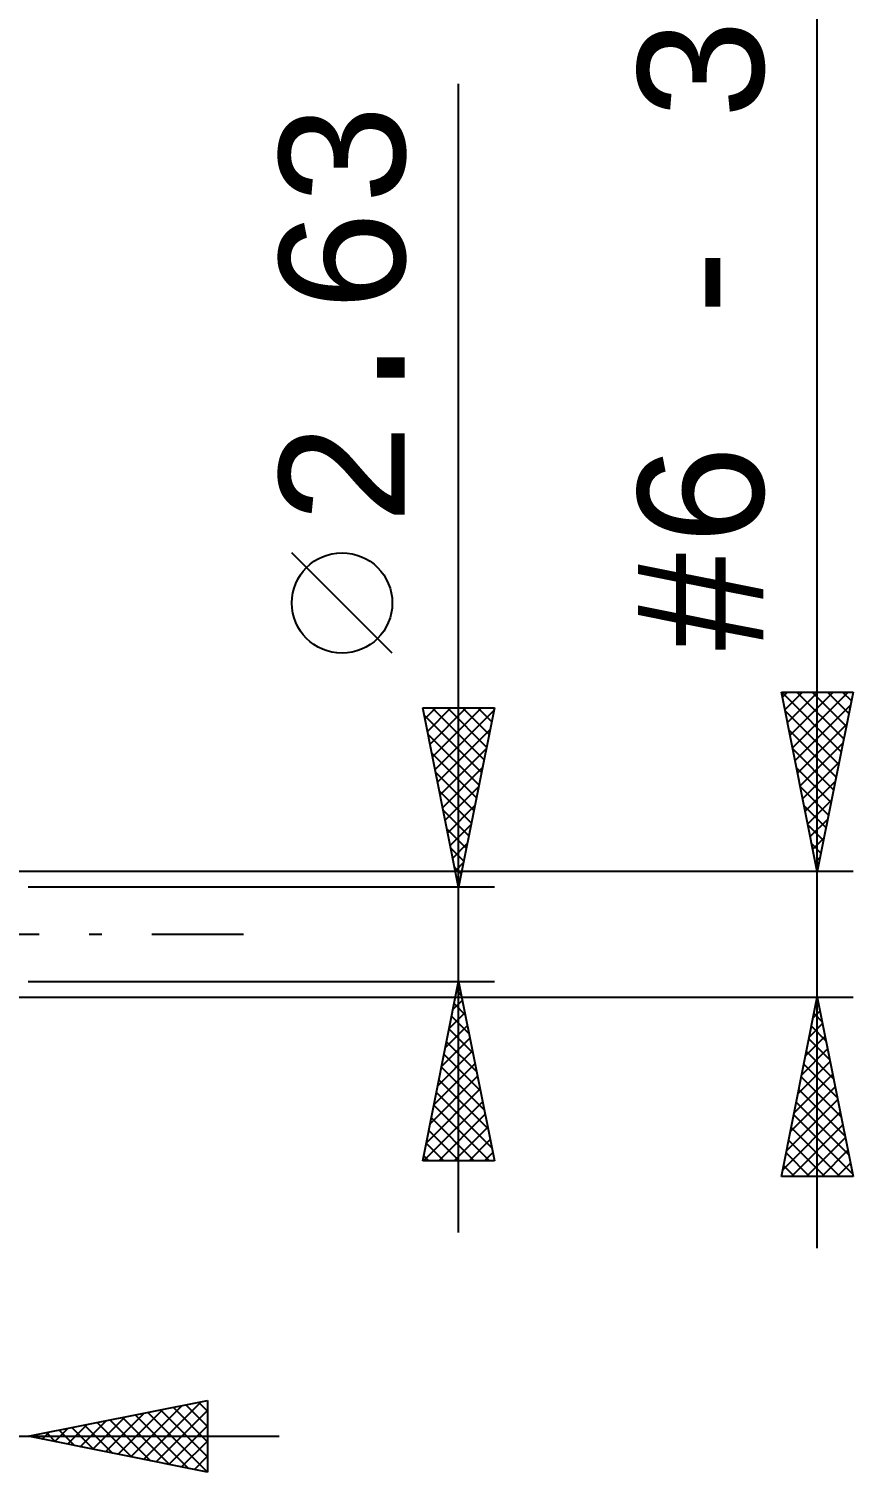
# Model space of a CAD drawing. Header units: millimetres. Extents: x -70 to 85, y -48 to 70.
# Drawn here: x 24.02 to 47, y -15 to 25.25 of the extents above; entities that cross this region are included whole.
import ezdxf
from ezdxf.enums import TextEntityAlignment as Align

# ---------------------------------------------------------------- set-up
doc = ezdxf.new("R2010")
doc.units = ezdxf.units.MM
doc.header["$LTSCALE"] = 7
doc.linetypes.add('LONGDASH_DASH', pattern=[0.85, 0.4, -0.2, 0.05, -0.2])
doc.layers.add('2', color=7, linetype='CONTINUOUS')
doc.layers.add('SK4', color=2, linetype='LONGDASH_DASH')
doc.styles.get("Standard").update_dxf_attribs({"font": 'Monospac821 BT'})

msp = doc.modelspace()

# ---------------------------------------------------------------- linework, layer by layer
at = {"layer": '2', "color": 7, "linetype": 'CONTINUOUS', "lineweight": 25}
for p, q in [((46, -8.753), (46, 41.477)), ((36, -8.315), (36, 23.715)), ((34.15, 7.84), (31.35, 10.64)), ((46, 1.752), (45, 6.752)), ((45, 6.752), (47, 6.752)), ((45.008, 6.752), (46.668, 5.092)), ((45.028, 6.613), (45.168, 6.752)), ((45.099, 6.259), (45.592, 6.752)), ((45.169, 5.906), (46.016, 6.752)), ((45.24, 5.552), (46.44, 6.752)), ((45.311, 5.199), (46.865, 6.752)), ((45.432, 6.752), (46.739, 5.446)), ((45.856, 6.752), (46.809, 5.799)), ((47, 6.752), (46, 1.752)), ((46.281, 6.752), (46.88, 6.153)), ((46.705, 6.752), (46.951, 6.506)), ((36, 1.315), (35, 6.315)), ((35, 6.315), (37, 6.315)), ((35.04, 6.113), (36.64, 4.514)), ((35.061, 6.012), (35.363, 6.315)), ((35.131, 5.659), (35.787, 6.315)), ((35.202, 5.305), (36.212, 6.315)), ((35.263, 6.315), (36.71, 4.867)), ((35.273, 4.952), (36.636, 6.315)), ((35.343, 4.598), (36.985, 6.24)), ((35.687, 6.315), (36.781, 5.221)), ((37, 6.315), (36, 1.315)), ((36.111, 6.315), (36.852, 5.575)), ((36.536, 6.315), (36.923, 5.928)), ((36.96, 6.315), (36.993, 6.282)), ((45.104, 6.232), (46.597, 4.739)), ((45.381, 4.845), (46.928, 6.391)), ((35.414, 4.245), (36.879, 5.709)), ((45.21, 5.701), (46.527, 4.385)), ((45.452, 4.492), (46.822, 5.861)), ((35.146, 5.583), (36.569, 4.16)), ((45.523, 4.138), (46.716, 5.331)), ((35.252, 5.053), (36.498, 3.807)), ((35.485, 3.891), (36.773, 5.179)), ((45.316, 5.171), (46.456, 4.032)), ((35.359, 4.522), (36.428, 3.453)), ((35.556, 3.537), (36.667, 4.649)), ((45.422, 4.641), (46.385, 3.678)), ((45.594, 3.784), (46.61, 4.8)), ((35.626, 3.184), (36.561, 4.118)), ((45.528, 4.11), (46.314, 3.324)), ((45.664, 3.431), (46.504, 4.27)), ((35.465, 3.992), (36.357, 3.1)), ((45.735, 3.077), (46.397, 3.74)), ((35.571, 3.462), (36.286, 2.746)), ((35.697, 2.83), (36.455, 3.588)), ((45.634, 3.58), (46.244, 2.971)), ((35.677, 2.931), (36.216, 2.393)), ((35.768, 2.477), (36.349, 3.058)), ((45.741, 3.05), (46.173, 2.617)), ((45.806, 2.724), (46.291, 3.209)), ((35.838, 2.123), (36.242, 2.527)), ((45.847, 2.52), (46.102, 2.264)), ((45.876, 2.37), (46.185, 2.679)), ((35.783, 2.401), (36.145, 2.039)), ((45.947, 2.017), (46.079, 2.149)), ((47, 1.752), (22.01, 1.752)), ((35.889, 1.871), (36.074, 1.685)), ((35.909, 1.77), (36.136, 1.997)), ((45.953, 1.989), (46.032, 1.91)), ((37, 1.315), (24, 1.315)), ((35.98, 1.416), (36.03, 1.467)), ((35.995, 1.34), (36.003, 1.332)), ((24, -1.315), (37, -1.315)), ((35, -6.315), (36, -1.315)), ((35.947, -1.581), (36.08, -1.715)), ((35.949, -1.571), (36.034, -1.486)), ((36, -1.315), (37, -6.315)), ((22.01, -1.753), (47, -1.753)), ((35.843, -2.101), (36.105, -1.839)), ((35.876, -1.935), (36.186, -2.245)), ((45, -6.753), (46, -1.753)), ((45.979, -1.856), (46.031, -1.908)), ((45.991, -1.797), (46.006, -1.782)), ((46, -1.753), (47, -6.753)), ((35.737, -2.632), (36.176, -2.193)), ((35.805, -2.288), (36.292, -2.775)), ((45.885, -2.328), (46.077, -2.136)), ((45.909, -2.209), (46.137, -2.438)), ((35.631, -3.162), (36.246, -2.546)), ((35.735, -2.642), (36.398, -3.306)), ((45.779, -2.858), (46.147, -2.489)), ((45.838, -2.563), (46.243, -2.968)), ((35.525, -3.692), (36.317, -2.9)), ((35.664, -2.996), (36.504, -3.836)), ((45.567, -3.919), (46.289, -3.197)), ((45.673, -3.388), (46.218, -2.843)), ((45.767, -2.917), (46.349, -3.499)), ((35.312, -4.753), (36.458, -3.607)), ((35.418, -4.223), (36.388, -3.254)), ((35.593, -3.349), (36.61, -4.366)), ((45.461, -4.449), (46.36, -3.55)), ((45.696, -3.27), (46.455, -4.029)), ((35.206, -5.283), (36.529, -3.961)), ((35.522, -3.703), (36.716, -4.896)), ((45.355, -4.979), (46.43, -3.904)), ((45.555, -3.977), (46.667, -5.09)), ((45.626, -3.624), (46.561, -4.559)), ((35.1, -5.814), (36.6, -4.314)), ((35.381, -4.41), (36.928, -5.957)), ((35.452, -4.056), (36.822, -5.427)), ((45.249, -5.51), (46.501, -4.257)), ((45.484, -4.331), (46.773, -5.62)), ((35.023, -6.315), (36.671, -4.668)), ((35.31, -4.763), (36.862, -6.315)), ((45.143, -6.04), (46.572, -4.611)), ((45.414, -4.684), (46.88, -6.15)), ((35.24, -5.117), (36.438, -6.315)), ((35.448, -6.315), (36.741, -5.021)), ((45.036, -6.57), (46.642, -4.964)), ((45.343, -5.038), (46.986, -6.681)), ((35.169, -5.47), (36.013, -6.315)), ((35.872, -6.315), (36.812, -5.375)), ((45.272, -5.391), (46.633, -6.753)), ((45.278, -6.753), (46.713, -5.318)), ((35.098, -5.824), (35.589, -6.315)), ((36.296, -6.315), (36.883, -5.728)), ((45.202, -5.745), (46.209, -6.753)), ((45.703, -6.753), (46.784, -5.671)), ((46.127, -6.753), (46.854, -6.025)), ((37, -6.315), (35, -6.315)), ((35.027, -6.178), (35.165, -6.315)), ((36.72, -6.315), (36.953, -6.082)), ((45.131, -6.099), (45.785, -6.753)), ((46.551, -6.753), (46.925, -6.379)), ((47, -6.753), (45, -6.753)), ((45.06, -6.452), (45.361, -6.753)), ((46.976, -6.753), (46.996, -6.732)), ((24, -14), (29, -13)), ((26.509, -14.502), (27.764, -13.247)), ((26.863, -14.573), (28.294, -13.141)), ((27.216, -14.643), (28.825, -13.035)), ((27.687, -13.263), (29, -14.575)), ((28.041, -13.192), (29, -14.151)), ((28.395, -13.121), (29, -13.726)), ((28.748, -13.05), (29, -13.302)), ((29, -13), (29, -15)), ((25.095, -14.219), (25.643, -13.671)), ((25.449, -14.29), (26.173, -13.565)), ((25.802, -14.36), (26.703, -13.459)), ((25.92, -13.616), (26.88, -14.576)), ((26.156, -14.431), (27.234, -13.353)), ((26.273, -13.545), (27.41, -14.682)), ((26.627, -13.475), (27.94, -14.788)), ((26.98, -13.404), (28.471, -14.894)), ((27.334, -13.333), (29, -14.999)), ((27.57, -14.714), (29, -13.284)), ((10, -14), (31, -14)), ((29, -15), (24, -14)), ((24.035, -14.007), (24.052, -13.99)), ((24.152, -13.97), (24.228, -14.046)), ((24.388, -14.078), (24.582, -13.884)), ((24.506, -13.899), (24.758, -14.152)), ((24.742, -14.148), (25.112, -13.778)), ((24.859, -13.828), (25.289, -14.258)), ((25.213, -13.757), (25.819, -14.364)), ((25.566, -13.687), (26.349, -14.47)), ((27.924, -14.785), (29, -13.708)), ((28.277, -14.855), (29, -14.133)), ((28.631, -14.926), (29, -14.557)), ((28.984, -14.997), (29, -14.981))]:
    msp.add_line(p, q, dxfattribs=at)
msp.add_circle((32.75, 9.24), 1.4, dxfattribs=at)
at = {"layer": 'SK4', "color": 2, "linetype": 'LONGDASH_DASH', "lineweight": 25}
msp.add_line((-38, 0), (30, 0), dxfattribs=at)

# ---------------------------------------------------------------- texts
at = {"layer": '2', "color": 7, "linetype": 'CONTINUOUS', "lineweight": 25}
for s, p in [('#6 - 32 UNC', (44.5, 24.115)), ('2.63', (34.5, 17.29))]:
    msp.add_text(s, height=3.5, rotation=90, dxfattribs=at).set_placement(p, align=Align.CENTER)

doc.saveas('drawing.dxf')
